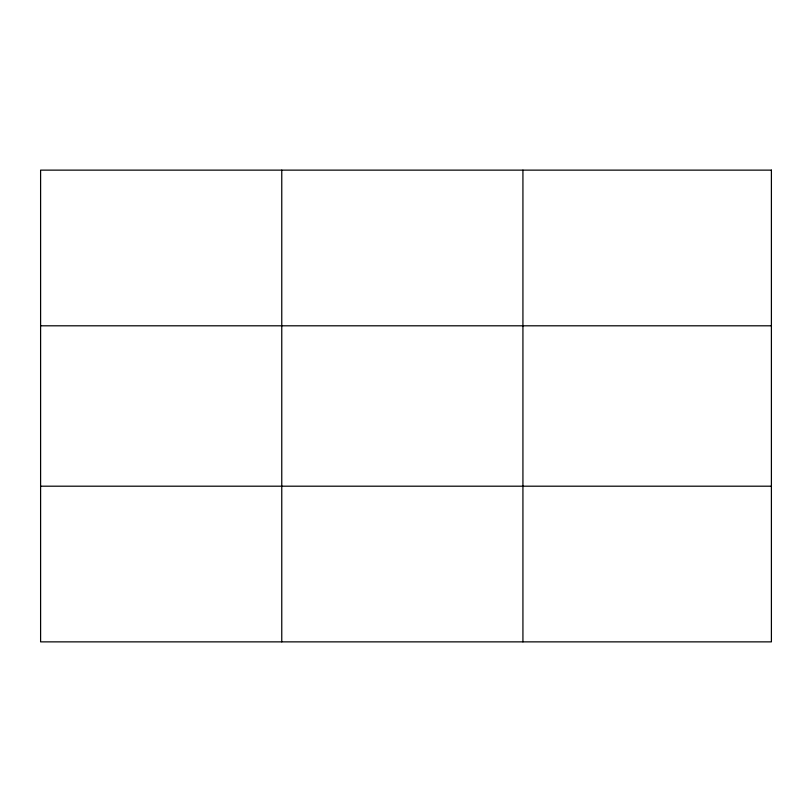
<?xml version="1.0" encoding="UTF-8"?>
<svg xmlns="http://www.w3.org/2000/svg" width="812" height="812" viewBox="0 0 812 812"><rect width="100%" height="100%" fill="white"/><g stroke="black" fill="none" stroke-linecap="round" stroke-linejoin="round"><path stroke-width="1.22" d="M281.764 170.134L281.764 641.866M522.928 170.134L522.928 641.866M40.6 325.805L771.4 325.805M40.6 486.195L771.4 486.195M771.4 170.134L771.4 641.866L40.6 641.866L40.6 170.134L771.4 170.134"/></g></svg>
